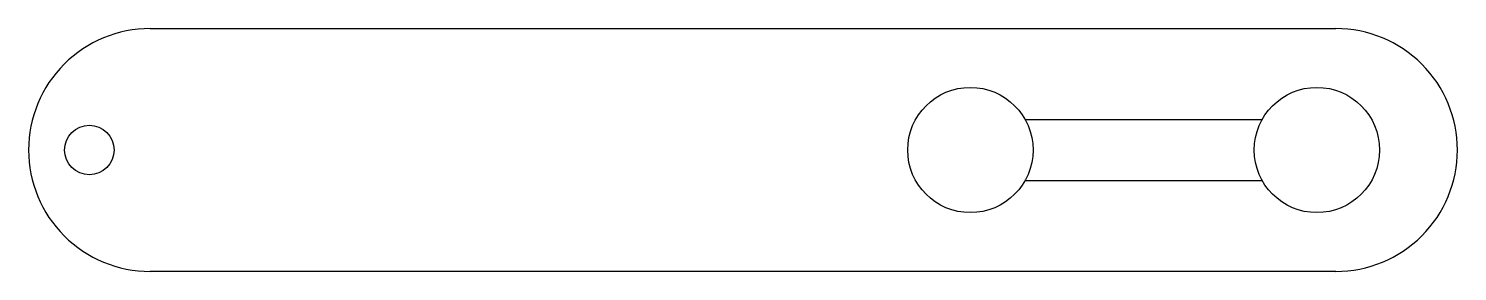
# Model space of a CAD drawing. Header units: metres. Extents: x -16 to 172, y -32 to 0.
import ezdxf

# ---------------------------------------------------------------- set-up
doc = ezdxf.new("R2010")
doc.units = ezdxf.units.M

msp = doc.modelspace()

# ---------------------------------------------------------------- linework, layer by layer
for p, q in [((0, 0), (156.13, 0)), ((0, 0), (0, 0)), ((115.22, -12), (146.42, -12)), ((115.22, -20), (146.42, -20)), ((156.13, -32), (0, -32))]:
    msp.add_line(p, q)
for centre, radius in [((108, -16), 8.25), ((153.63, -16), 8.25), ((-8, -16), 3.25)]:
    msp.add_circle(centre, radius)
for centre, start, end in [((0, -16), 90, 135), ((156.13, -16), 405, 450), ((0, -16), 135, 180), ((156.13, -16), 360, 405), ((0, -16), 180, 225), ((156.13, -16), 315, 360), ((0, -16), 225, 270), ((156.13, -16), 270, 315)]:
    msp.add_arc(centre, 16, start, end)

doc.saveas('drawing.dxf')
